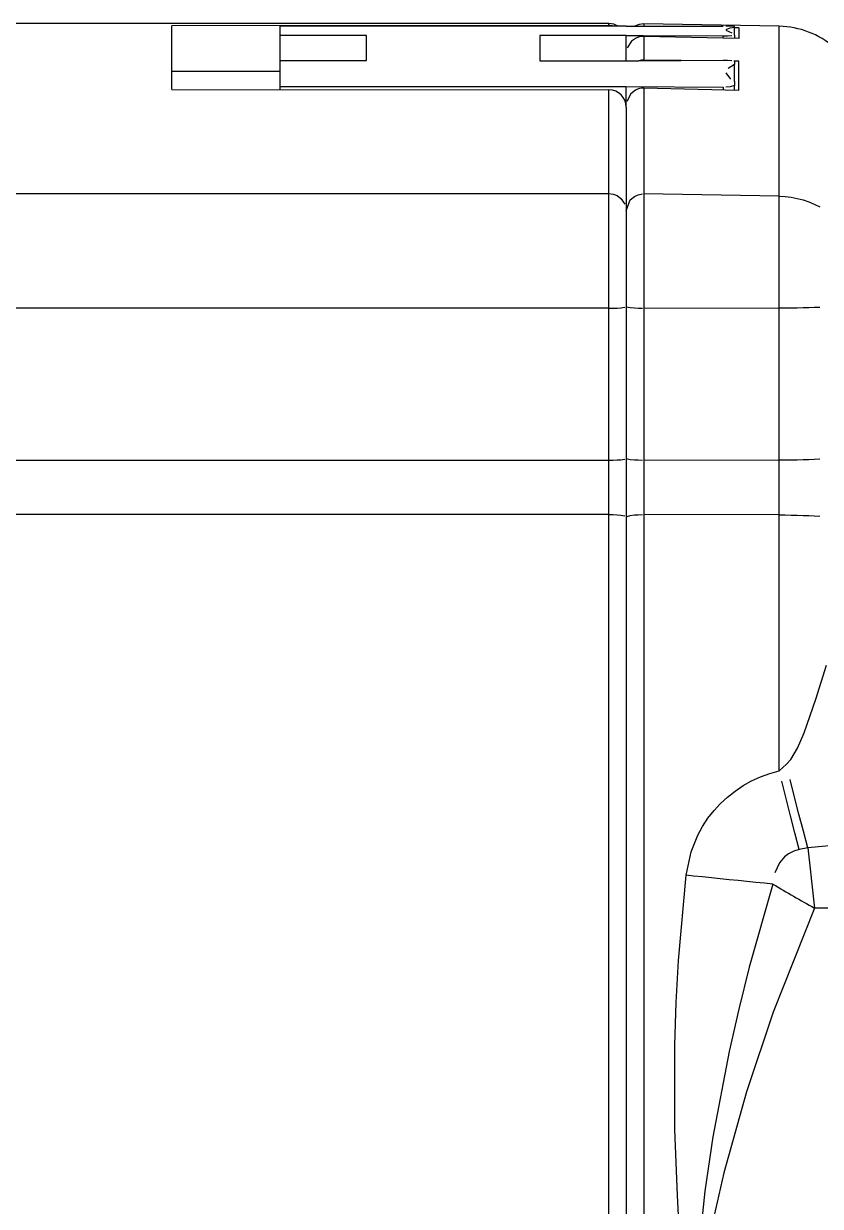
# Model space of a CAD drawing. Header units: millimetres. Extents: x 441156 to 441876, y 4514765 to 4515211.
# Drawn here: x 441490.7119 to 441490.8039, y 4514937.2519 to 4514937.3885 of the extents above; entities that cross this region are included whole.
import ezdxf

# ---------------------------------------------------------------- set-up
doc = ezdxf.new("R2010")
doc.units = ezdxf.units.MM
doc.layers.add('Collettore SL', color=7, linetype='Continuous')

msp = doc.modelspace()

# ---------------------------------------------------------------- linework, layer by layer
at = {"layer": 'Collettore SL', "color": 254, "linetype": 'Continuous'}
for p, q in [((441490.7795003174, 4514937.388525819), (441490.6976546912, 4514937.388525819)), ((441490.7795003174, 4514937.388298921), (441490.7290003175, 4514937.388293224)), ((441490.7290003175, 4514937.380924917), (441490.7290003175, 4514937.388293224)), ((441490.7415003174, 4514937.387141821), (441490.7415003174, 4514937.388226235)), ((441490.7815003174, 4514937.388226235), (441490.7415003174, 4514937.388226235)), ((441490.7795003174, 4514937.388298921), (441490.7795003174, 4514937.388525819)), ((441490.7815003174, 4514937.388222808), (441490.7926849187, 4514937.388239861)), ((441490.7815003174, 4514937.388226235), (441490.7815003174, 4514937.388222808)), ((441490.7835352222, 4514937.388490301), (441490.7835352222, 4514937.388225948)), ((441490.7991748415, 4514937.388217309), (441490.7835352222, 4514937.388490301)), ((441490.7940003175, 4514937.388097405), (441490.7940003175, 4514937.388202946)), ((441490.7940003175, 4514937.387390669), (441490.7940003175, 4514937.388097405)), ((441490.7945003174, 4514937.388045716), (441490.7940003175, 4514937.388053715)), ((441490.7945003174, 4514937.388045716), (441490.7945003174, 4514937.386823826)), ((441490.7991748415, 4514937.368589908), (441490.7991748415, 4514937.388217309)), ((441490.7515003174, 4514937.387141821), (441490.7415003174, 4514937.387141821)), ((441490.7415003174, 4514937.384264485), (441490.7415003174, 4514937.387141821)), ((441490.7515003174, 4514937.384264485), (441490.7515003174, 4514937.387141821)), ((441490.7815003174, 4514937.387157517), (441490.7715003174, 4514937.387157517)), ((441490.7715003174, 4514937.387157517), (441490.7715003174, 4514937.384236821)), ((441490.7815003174, 4514937.387157517), (441490.7834748044, 4514937.387150999)), ((441490.7815003174, 4514937.385006147), (441490.7815003174, 4514937.387157517)), ((441490.7834748044, 4514937.387150999), (441490.7926849187, 4514937.387120387)), ((441490.7835352222, 4514937.387051876), (441490.7835352222, 4514937.384324042)), ((441490.7945003174, 4514937.386823826), (441490.7835352222, 4514937.387051876)), ((441490.7926848975, 4514937.386861615), (441490.7926849187, 4514937.387120387)), ((441490.7940003175, 4514937.387198864), (441490.7940003175, 4514937.387390669)), ((441490.7940003175, 4514937.387198864), (441490.7940003175, 4514937.386834235)), ((441490.7815003174, 4514937.384997545), (441490.7815003174, 4514937.385006147)), ((441490.7815003174, 4514937.384236821), (441490.7815003174, 4514937.384997545)), ((441490.7415003174, 4514937.384264485), (441490.7515003174, 4514937.384264485)), ((441490.7415003174, 4514937.381268648), (441490.7415003174, 4514937.384264485)), ((441490.7715003174, 4514937.384236821), (441490.7815003174, 4514937.384236821)), ((441490.7815003174, 4514937.384236821), (441490.7829609368, 4514937.384245344)), ((441490.7829609368, 4514937.384245344), (441490.7926849187, 4514937.384301865)), ((441490.7878482373, 4514937.384273798), (441490.7835352222, 4514937.384324042)), ((441490.7945003174, 4514937.384196162), (441490.793948073, 4514937.384202614)), ((441490.7940003175, 4514937.38416275), (441490.7940003175, 4514937.383793928)), ((441490.7940003175, 4514937.381836161), (441490.7940003175, 4514937.383793928)), ((441490.7945003174, 4514937.380815395), (441490.7945003174, 4514937.384196162)), ((441490.7290003175, 4514937.383036877), (441490.7415003174, 4514937.383053676)), ((441490.7290003175, 4514937.380924917), (441490.7795003174, 4514937.380892204)), ((441490.7415003174, 4514937.380916826), (441490.7415003174, 4514937.381268648)), ((441490.7415003174, 4514937.381268648), (441490.7815003174, 4514937.381268648)), ((441490.7795003174, 4514937.368889638), (441490.7795003174, 4514937.380892204)), ((441490.7815003174, 4514937.381285519), (441490.7926849187, 4514937.381200397)), ((441490.7815003174, 4514937.381268648), (441490.7815003174, 4514937.381285519)), ((441490.7815003174, 4514937.378955725), (441490.7815003174, 4514937.381268648)), ((441490.7835352222, 4514937.381090731), (441490.7835352222, 4514937.368855129)), ((441490.7945003174, 4514937.380815395), (441490.7835352222, 4514937.381090731)), ((441490.7926849187, 4514937.381200397), (441490.7926848975, 4514937.380861015)), ((441490.7940003175, 4514937.381836161), (441490.7940003175, 4514937.381381073)), ((441490.7940003175, 4514937.380827961), (441490.7940003175, 4514937.381381073)), ((441490.7815003174, 4514937.378894717), (441490.7815003174, 4514937.378955725)), ((441490.7815003174, 4514937.378894717), (441490.7815003174, 4514937.366946555)), ((441490.6465003174, 4514937.368889638), (441490.7795003174, 4514937.368889638)), ((441490.7795003174, 4514937.355655919), (441490.7795003174, 4514937.368889638)), ((441490.7835352222, 4514937.368855129), (441490.7835352222, 4514937.355659015)), ((441490.7991748415, 4514937.368589908), (441490.7835352222, 4514937.368855129)), ((441490.7991748415, 4514937.355682807), (441490.7991748415, 4514937.368589908)), ((441490.7815003174, 4514937.366946555), (441490.7815003174, 4514937.355830231)), ((441490.7795003174, 4514937.355655919), (441490.6465003174, 4514937.355655919)), ((441490.7795003174, 4514937.338111474), (441490.7795003174, 4514937.355655919)), ((441490.7815003174, 4514937.355830231), (441490.7815003174, 4514937.338285785)), ((441490.7835352222, 4514937.355659015), (441490.7991748415, 4514937.355682807)), ((441490.7835352222, 4514937.355659015), (441490.7835352222, 4514937.33811457)), ((441490.7991748415, 4514937.338138362), (441490.7991748415, 4514937.355682807)), ((441490.6465003174, 4514937.338111474), (441490.7795003174, 4514937.338111474)), ((441490.7795003174, 4514937.331819156), (441490.7795003174, 4514937.338111474)), ((441490.7815003174, 4514937.338285785), (441490.7815003174, 4514937.33157398)), ((441490.7835352222, 4514937.33811457), (441490.7991748415, 4514937.338138362)), ((441490.7835352222, 4514937.33811457), (441490.7835352222, 4514937.331814802)), ((441490.7991748415, 4514937.331781336), (441490.7991748415, 4514937.338138362)), ((441490.7795003174, 4514937.331819156), (441490.6465003174, 4514937.331819156)), ((441490.7795003174, 4514937.151841654), (441490.7795003174, 4514937.331819156)), ((441490.7835352222, 4514937.331814802), (441490.7835352222, 4514937.151852063)), ((441490.7991748415, 4514937.331781336), (441490.7835352222, 4514937.331814802)), ((441490.7991748415, 4514937.302209008), (441490.7991748415, 4514937.331781336)), ((441490.7815003174, 4514937.33157398), (441490.7815003174, 4514937.152427782)), ((441490.7991748415, 4514937.302209008), (441490.8000148241, 4514937.302971122)), ((441490.8024935117, 4514937.293334683), (441490.8014796992, 4514937.293137603)), ((441490.8024935117, 4514937.293334683), (441490.8032317472, 4514937.286369187)), ((441490.9240875795, 4514937.285682568), (441490.8032317472, 4514937.286369187))]:
    msp.add_line(p, q, dxfattribs=at)
for points in [[(441490.7940003175, 4514937.388202946, 0), (441490.793995982, 4514937.388206106, 0), (441490.793983035, 4514937.388209227, 0), (441490.7939607842, 4514937.38821238, 0), (441490.7939296703, 4514937.388215448, 0), (441490.793891127, 4514937.388218328, 0), (441490.7938446895, 4514937.388221091, 0), (441490.793788966, 4514937.388223791, 0), (441490.7937256247, 4514937.388226331, 0), (441490.7936572406, 4514937.388228627, 0), (441490.793582577, 4514937.38823074, 0), (441490.7934997001, 4514937.388232712, 0), (441490.7934113221, 4514937.388234464, 0), (441490.7933209207, 4514937.388235944, 0), (441490.7932265723, 4514937.388237201, 0), (441490.7931260262, 4514937.38823825, 0), (441490.7930227256, 4514937.388239047, 0), (441490.792939979, 4514937.388239495, 0), (441490.7928563699, 4514937.38823978, 0), (441490.7926849187, 4514937.388239861, 0)], [(441490.7940003175, 4514937.388097405, 0), (441490.7934656591, 4514937.388008012, 0), (441490.7931334756, 4514937.38790861, 0), (441490.7930062588, 4514937.387796216, 0), (441490.7930052925, 4514937.387786389, 0)], [(441490.7930052925, 4514937.387786389, 0), (441490.7930969506, 4514937.387674337, 0), (441490.7932320389, 4514937.387606812, 0), (441490.793426945, 4514937.387537099, 0), (441490.7936836811, 4514937.387464791, 0), (441490.7940003175, 4514937.387390669, 0)], [(441490.7825526534, 4514937.386817578, 0), (441490.7825069221, 4514937.386792372, 0), (441490.7824618384, 4514937.38676583, 0), (441490.7824171259, 4514937.386737774, 0), (441490.7823732551, 4514937.386708491, 0), (441490.782286332, 4514937.386644967, 0), (441490.7822031507, 4514937.386576658, 0), (441490.7821538755, 4514937.386532325, 0), (441490.7821064421, 4514937.386486644, 0), (441490.7820165465, 4514937.386390924, 0), (441490.781932693, 4514937.386288862, 0), (441490.7818563902, 4514937.386182543, 0), (441490.7818091611, 4514937.386108672, 0), (441490.7817655197, 4514937.386033572, 0), (441490.7816882313, 4514937.385879089, 0), (441490.7816236023, 4514937.385717927, 0), (441490.7815726597, 4514937.385553182, 0), (441490.7815419181, 4514937.385420634, 0), (441490.7815196458, 4514937.385286794, 0), (441490.7815057465, 4514937.385151129, 0), (441490.7815003855, 4514937.38501475, 0), (441490.7815003174, 4514937.384997545, 0)], [(441490.7926849187, 4514937.387120387, 0), (441490.7927887762, 4514937.387120316, 0), (441490.7928923685, 4514937.387120794, 0), (441490.7929979389, 4514937.387121857, 0), (441490.7931017014, 4514937.38712349, 0), (441490.7932000724, 4514937.387125611, 0), (441490.7932953424, 4514937.387128242, 0), (441490.7933894379, 4514937.387131464, 0), (441490.793478868, 4514937.387135178, 0), (441490.7935606733, 4514937.387139234, 0), (441490.7936368918, 4514937.387143699, 0), (441490.7937089166, 4514937.387148689, 0), (441490.7937739451, 4514937.387154036, 0), (441490.7938299723, 4514937.387159542, 0), (441490.7938785549, 4514937.387165309, 0), (441490.7939203965, 4514937.387171473, 0), (441490.7939536971, 4514937.387177824, 0), (441490.7939738538, 4514937.387182963, 0), (441490.7939883864, 4514937.387188165, 0), (441490.7939973276, 4514937.387193507, 0), (441490.7940003175, 4514937.387198864, 0)], [(441490.7926849187, 4514937.384301865, 0), (441490.7927887762, 4514937.384301987, 0), (441490.7928923685, 4514937.384301159, 0), (441490.7929979389, 4514937.384299314, 0), (441490.7931017014, 4514937.384296481, 0), (441490.7932000724, 4514937.384292794, 0), (441490.7932953424, 4514937.384288216, 0), (441490.7933894379, 4514937.384282604, 0), (441490.793478868, 4514937.384276118, 0), (441490.7935606733, 4514937.38426902, 0), (441490.7936368918, 4514937.384261187, 0), (441490.7937089166, 4514937.384252412, 0), (441490.7937739451, 4514937.384242978, 0), (441490.7938299723, 4514937.384233235, 0), (441490.7938785549, 4514937.384222997, 0), (441490.7939203965, 4514937.384212017, 0), (441490.7939536971, 4514937.384200663, 0), (441490.7939738538, 4514937.384191445, 0), (441490.7939883864, 4514937.384182085, 0), (441490.7939973276, 4514937.384172446, 0), (441490.7940003175, 4514937.38416275, 0)], [(441490.7940003175, 4514937.383793928, 0), (441490.7935716921, 4514937.38357429, 0), (441490.7932621976, 4514937.383346817, 0), (441490.7930711693, 4514937.383108256, 0), (441490.7930053282, 4514937.38286329, 0), (441490.7930052925, 4514937.382857387, 0)], [(441490.7930052925, 4514937.382857387, 0), (441490.7930646281, 4514937.382614012, 0), (441490.7932479503, 4514937.382360439, 0), (441490.793561087, 4514937.382099279, 0), (441490.7940003175, 4514937.381836161, 0)], [(441490.7825526534, 4514937.38086029, 0), (441490.7825076577, 4514937.380835574, 0), (441490.7824633575, 4514937.380809444, 0), (441490.782419468, 4514937.380781726, 0), (441490.7823764576, 4514937.380752722, 0), (441490.7822913497, 4514937.380689609, 0), (441490.7822100592, 4514937.380621586, 0), (441490.7821608681, 4514937.380576355, 0), (441490.7821135853, 4514937.3805297, 0), (441490.7820241331, 4514937.380431842, 0), (441490.7819408522, 4514937.380327468, 0), (441490.781865134, 4514937.380218762, 0), (441490.7818164288, 4514937.380140167, 0), (441490.7817715299, 4514937.380060237, 0), (441490.7816922499, 4514937.379895784, 0), (441490.7816261863, 4514937.379724282, 0), (441490.7815742336, 4514937.379549046, 0), (441490.7815427411, 4514937.379407214, 0), (441490.7815199749, 4514937.37926404, 0), (441490.7815058081, 4514937.379118997, 0), (441490.7815003804, 4514937.378973224, 0), (441490.7815003174, 4514937.378955725, 0)], [(441490.7940003175, 4514937.381381073, 0), (441490.7939960193, 4514937.381366168, 0), (441490.793983035, 4514937.381351248, 0), (441490.7939608902, 4514937.381336203, 0), (441490.7939296703, 4514937.381321362, 0), (441490.7938912812, 4514937.381307445, 0), (441490.7938446895, 4514937.381293929, 0), (441490.7937891919, 4514937.381280736, 0), (441490.7937256247, 4514937.381268175, 0), (441490.7936574944, 4514937.381256846, 0), (441490.793582577, 4514937.381246296, 0), (441490.7935000208, 4514937.381236482, 0), (441490.7934113221, 4514937.381227659, 0), (441490.793321245, 4514937.381220234, 0), (441490.7932265723, 4514937.381213874, 0), (441490.7931264043, 4514937.381208581, 0), (441490.7930227256, 4514937.381204523, 0), (441490.7929401692, 4514937.38120226, 0), (441490.7928563699, 4514937.381200804, 0), (441490.7927708955, 4514937.381200172, 0), (441490.7926849187, 4514937.381200397, 0)], [(441490.7795003174, 4514937.368889638, 0), (441490.7795701164, 4514937.368888455, 0), (441490.7796398304, 4514937.368884904, 0), (441490.7797093744, 4514937.368878993, 0), (441490.7797786637, 4514937.368870728, 0), (441490.7798476138, 4514937.368860118, 0), (441490.7799161408, 4514937.368847177, 0), (441490.7799841612, 4514937.36883192, 0), (441490.7800515922, 4514937.368814366, 0), (441490.7801183514, 4514937.368794536, 0), (441490.7801843577, 4514937.368772455, 0), (441490.7802495306, 4514937.36874815, 0), (441490.7803137907, 4514937.36872165, 0), (441490.7803770597, 4514937.368692987, 0), (441490.7804392605, 4514937.368662195, 0), (441490.7805003175, 4514937.368629314, 0), (441490.780560156, 4514937.368594383, 0), (441490.7806187032, 4514937.368557444, 0), (441490.7806758879, 4514937.368518542, 0), (441490.7807316404, 4514937.368477725, 0), (441490.7807858926, 4514937.368435043, 0), (441490.7808385786, 4514937.368390547, 0), (441490.7808896342, 4514937.368344292, 0), (441490.780938997, 4514937.368296334, 0), (441490.7809866071, 4514937.368246731, 0), (441490.7810324063, 4514937.368195544, 0), (441490.781076339, 4514937.368142836, 0), (441490.7811183514, 4514937.36808867, 0), (441490.7811583926, 4514937.368033113, 0), (441490.7811964136, 4514937.367976232, 0), (441490.7812323683, 4514937.367918096, 0), (441490.7812662126, 4514937.367858777, 0), (441490.7812979055, 4514937.367798346, 0), (441490.7813274083, 4514937.367736878, 0), (441490.7813546851, 4514937.367674447, 0), (441490.7813797027, 4514937.367611128, 0), (441490.7814024304, 4514937.367547, 0), (441490.7814228408, 4514937.367482141, 0), (441490.7814409089, 4514937.367416629, 0), (441490.7814566126, 4514937.367350544, 0), (441490.7814699329, 4514937.367283967, 0), (441490.7814808536, 4514937.367216979, 0), (441490.7814893613, 4514937.367149662, 0), (441490.7814954455, 4514937.367082097, 0), (441490.7814990991, 4514937.367014367, 0), (441490.7815003174, 4514937.366946555, 0)], [(441490.7815003174, 4514937.366912342, 0), (441490.7815015358, 4514937.366980154, 0), (441490.7815051893, 4514937.367047885, 0), (441490.7815112736, 4514937.367115449, 0), (441490.7815197813, 4514937.367182767, 0), (441490.7815307019, 4514937.367249754, 0), (441490.7815440223, 4514937.367316332, 0), (441490.781559726, 4514937.367382417, 0), (441490.7815777941, 4514937.367447929, 0), (441490.7815982044, 4514937.367512788, 0), (441490.7816209322, 4514937.367576916, 0), (441490.7816459498, 4514937.367640234, 0), (441490.7816732265, 4514937.367702665, 0), (441490.7817027293, 4514937.367764134, 0), (441490.7817344223, 4514937.367824565, 0), (441490.7817682666, 4514937.367883883, 0), (441490.7818042212, 4514937.367942019, 0), (441490.7818422423, 4514937.3679989, 0), (441490.7818822835, 4514937.368054458, 0), (441490.7819242959, 4514937.368108624, 0), (441490.7819682285, 4514937.368161332, 0), (441490.7820140278, 4514937.368212518, 0), (441490.7820616378, 4514937.368262121, 0), (441490.7821110007, 4514937.368310079, 0), (441490.7821620562, 4514937.368356334, 0), (441490.7822147422, 4514937.36840083, 0), (441490.7822689945, 4514937.368443512, 0), (441490.7823247469, 4514937.368484329, 0), (441490.7823819316, 4514937.368523231, 0), (441490.7824404789, 4514937.36856017, 0), (441490.7825003174, 4514937.368595102, 0), (441490.7825613743, 4514937.368627983, 0), (441490.7826235751, 4514937.368658774, 0), (441490.7826868441, 4514937.368687437, 0), (441490.7827511043, 4514937.368713938, 0), (441490.7828162771, 4514937.368738243, 0), (441490.7828822834, 4514937.368760324, 0), (441490.7829490427, 4514937.368780154, 0), (441490.7830164736, 4514937.368797707, 0), (441490.7830844941, 4514937.368812964, 0), (441490.7831530211, 4514937.368825906, 0), (441490.7832219712, 4514937.368836516, 0), (441490.7832912605, 4514937.368844781, 0), (441490.7833608045, 4514937.368850692, 0), (441490.7834305184, 4514937.368854241, 0), (441490.7835003174, 4514937.368855425, 0), (441490.7835352222, 4514937.368855129, 0)], [(441490.7991748415, 4514937.368589908, 0), (441490.799523677, 4514937.368578073, 0), (441490.7998718749, 4514937.368554417, 0), (441490.8002190109, 4514937.36851897, 0), (441490.8005646621, 4514937.368471774, 0), (441490.8009084074, 4514937.368412888, 0), (441490.801249828, 4514937.368342382, 0), (441490.8015885079, 4514937.368260343, 0), (441490.8019240345, 4514937.36816687, 0), (441490.8022559989, 4514937.368062077, 0), (441490.8025839969, 4514937.367946094, 0), (441490.8029076287, 4514937.367819059, 0), (441490.8032265001, 4514937.367681128, 0), (441490.8035402224, 4514937.36753247, 0), (441490.8038484136, 4514937.367373265, 0), (441490.8041506982, 4514937.367203708, 0)], [(441490.7795003174, 4514937.355655919, 0), (441490.7795701164, 4514937.355656025, 0), (441490.7796398304, 4514937.355656344, 0), (441490.7797093744, 4514937.355656874, 0), (441490.7797786637, 4514937.355657616, 0), (441490.7798476138, 4514937.355658568, 0), (441490.7799161408, 4514937.355659728, 0), (441490.7799841612, 4514937.355661097, 0), (441490.7800515922, 4514937.355662672, 0), (441490.7801183514, 4514937.355664451, 0), (441490.7801843577, 4514937.355666432, 0), (441490.7802495306, 4514937.355668612, 0), (441490.7803137907, 4514937.355670989, 0), (441490.7803770597, 4514937.355673561, 0), (441490.7804392605, 4514937.355676322, 0), (441490.7805003175, 4514937.355679273, 0), (441490.780560156, 4514937.355682406, 0), (441490.7806187032, 4514937.35568572, 0), (441490.7806758879, 4514937.35568921, 0), (441490.7807316404, 4514937.355692871, 0), (441490.7807858926, 4514937.355696701, 0), (441490.7808385786, 4514937.355700692, 0), (441490.7808896342, 4514937.355704841, 0), (441490.780938997, 4514937.355709144, 0), (441490.7809866071, 4514937.355713594, 0), (441490.7810324063, 4514937.355718185, 0), (441490.781076339, 4514937.355722914, 0), (441490.7811183514, 4514937.355727773, 0), (441490.7811583926, 4514937.355732757, 0), (441490.7811964136, 4514937.355737859, 0), (441490.7812323683, 4514937.355743075, 0), (441490.7812662126, 4514937.355748396, 0), (441490.7812979055, 4514937.355753818, 0), (441490.7813274083, 4514937.355759332, 0), (441490.7813546851, 4514937.355764932, 0), (441490.7813797027, 4514937.355770612, 0), (441490.7814024304, 4514937.355776365, 0), (441490.7814228408, 4514937.355782184, 0), (441490.7814409089, 4514937.35578806, 0), (441490.7814566126, 4514937.355793989, 0), (441490.7814699329, 4514937.355799962, 0), (441490.7814808536, 4514937.355805971, 0), (441490.7814893613, 4514937.35581201, 0), (441490.7814954455, 4514937.355818071, 0), (441490.7814990991, 4514937.355824147, 0), (441490.7815003174, 4514937.355830231, 0)], [(441490.7815003174, 4514937.355833299, 0), (441490.7815015358, 4514937.355827216, 0), (441490.7815051893, 4514937.35582114, 0), (441490.7815112736, 4514937.355815079, 0), (441490.7815197813, 4514937.35580904, 0), (441490.7815307019, 4514937.355803031, 0), (441490.7815440223, 4514937.355797058, 0), (441490.781559726, 4514937.35579113, 0), (441490.7815777941, 4514937.355785253, 0), (441490.7815982044, 4514937.355779435, 0), (441490.7816209322, 4514937.355773682, 0), (441490.7816459498, 4514937.355768002, 0), (441490.7816732265, 4514937.355762401, 0), (441490.7817027293, 4514937.355756886, 0), (441490.7817344223, 4514937.355751465, 0), (441490.7817682666, 4514937.355746144, 0), (441490.7818042212, 4514937.355740929, 0), (441490.7818422423, 4514937.355735826, 0), (441490.7818822835, 4514937.355730842, 0), (441490.7819242959, 4514937.355725983, 0), (441490.7819682285, 4514937.355721255, 0), (441490.7820140278, 4514937.355716662, 0), (441490.7820616378, 4514937.355712213, 0), (441490.7821110007, 4514937.355707911, 0), (441490.7821620562, 4514937.355703761, 0), (441490.7822147422, 4514937.355699769, 0), (441490.7822689945, 4514937.355695941, 0), (441490.7823247469, 4514937.355692279, 0), (441490.7823819316, 4514937.355688789, 0), (441490.7824404789, 4514937.355685475, 0), (441490.7825003174, 4514937.355682341, 0), (441490.7825613743, 4514937.355679392, 0), (441490.7826235751, 4514937.35567663, 0), (441490.7826868441, 4514937.355674058, 0), (441490.7827511043, 4514937.355671681, 0), (441490.7828162771, 4514937.3556695, 0), (441490.7828822834, 4514937.355667519, 0), (441490.7829490427, 4514937.355665741, 0), (441490.7830164736, 4514937.355664166, 0), (441490.7830844941, 4514937.355662798, 0), (441490.7831530211, 4514937.355661636, 0), (441490.7832219712, 4514937.355660684, 0), (441490.7832912605, 4514937.355659943, 0), (441490.7833608045, 4514937.355659413, 0), (441490.7834305184, 4514937.355659095, 0), (441490.7835003174, 4514937.355658988, 0), (441490.7835352222, 4514937.355659015, 0)], [(441490.7991748415, 4514937.355682807, 0), (441490.799523677, 4514937.355683869, 0), (441490.7998718749, 4514937.355685991, 0), (441490.8002190109, 4514937.355689171, 0), (441490.8005646621, 4514937.355693405, 0), (441490.8009084074, 4514937.355698688, 0), (441490.801249828, 4514937.355705013, 0), (441490.8015885079, 4514937.355712373, 0), (441490.8019240345, 4514937.355720758, 0), (441490.8022559989, 4514937.355730158, 0), (441490.8025839969, 4514937.355740563, 0), (441490.8029076287, 4514937.35575196, 0), (441490.8032265001, 4514937.355764333, 0), (441490.8035402224, 4514937.355777669, 0), (441490.8038484136, 4514937.355791951, 0), (441490.8041506982, 4514937.355807162, 0)], [(441490.7795003174, 4514937.338111474, 0), (441490.7795701164, 4514937.33811158, 0), (441490.7796398304, 4514937.338111899, 0), (441490.7797093744, 4514937.338112429, 0), (441490.7797786637, 4514937.33811317, 0), (441490.7798476138, 4514937.338114122, 0), (441490.7799161408, 4514937.338115283, 0), (441490.7799841612, 4514937.338116651, 0), (441490.7800515922, 4514937.338118226, 0), (441490.7801183514, 4514937.338120005, 0), (441490.7801843577, 4514937.338121986, 0), (441490.7802495306, 4514937.338124166, 0), (441490.7803137907, 4514937.338126544, 0), (441490.7803770597, 4514937.338129115, 0), (441490.7804392605, 4514937.338131878, 0), (441490.7805003175, 4514937.338134827, 0), (441490.780560156, 4514937.338137961, 0), (441490.7806187032, 4514937.338141275, 0), (441490.7806758879, 4514937.338144764, 0), (441490.7807316404, 4514937.338148426, 0), (441490.7807858926, 4514937.338152255, 0), (441490.7808385786, 4514937.338156247, 0), (441490.7808896342, 4514937.338160397, 0), (441490.780938997, 4514937.338164698, 0), (441490.7809866071, 4514937.338169148, 0), (441490.7810324063, 4514937.33817374, 0), (441490.781076339, 4514937.338178469, 0), (441490.7811183514, 4514937.338183328, 0), (441490.7811583926, 4514937.338188312, 0), (441490.7811964136, 4514937.338193415, 0), (441490.7812323683, 4514937.338198629, 0), (441490.7812662126, 4514937.338203951, 0), (441490.7812979055, 4514937.338209372, 0), (441490.7813274083, 4514937.338214886, 0), (441490.7813546851, 4514937.338220487, 0), (441490.7813797027, 4514937.338226167, 0), (441490.7814024304, 4514937.33823192, 0), (441490.7814228408, 4514937.338237738, 0), (441490.7814409089, 4514937.338243616, 0), (441490.7814566126, 4514937.338249544, 0), (441490.7814699329, 4514937.338255516, 0), (441490.7814808536, 4514937.338261526, 0), (441490.7814893613, 4514937.338267565, 0), (441490.7814954455, 4514937.338273626, 0), (441490.7814990991, 4514937.338279702, 0), (441490.7815003174, 4514937.338285785, 0)], [(441490.7815003174, 4514937.338288855, 0), (441490.7815015358, 4514937.338282771, 0), (441490.7815051893, 4514937.338276695, 0), (441490.7815112736, 4514937.338270634, 0), (441490.7815197813, 4514937.338264595, 0), (441490.7815307019, 4514937.338258586, 0), (441490.7815440223, 4514937.338252613, 0), (441490.781559726, 4514937.338246685, 0), (441490.7815777941, 4514937.338240808, 0), (441490.7815982044, 4514937.338234989, 0), (441490.7816209322, 4514937.338229236, 0), (441490.7816459498, 4514937.338223556, 0), (441490.7816732265, 4514937.338217956, 0), (441490.7817027293, 4514937.338212442, 0), (441490.7817344223, 4514937.33820702, 0), (441490.7817682666, 4514937.338201699, 0), (441490.7818042212, 4514937.338196483, 0), (441490.7818422423, 4514937.338191381, 0), (441490.7818822835, 4514937.338186397, 0), (441490.7819242959, 4514937.338181538, 0), (441490.7819682285, 4514937.338176809, 0), (441490.7820140278, 4514937.338172217, 0), (441490.7820616378, 4514937.338167768, 0), (441490.7821110007, 4514937.338163465, 0), (441490.7821620562, 4514937.338159316, 0), (441490.7822147422, 4514937.338155325, 0), (441490.7822689945, 4514937.338151495, 0), (441490.7823247469, 4514937.338147834, 0), (441490.7823819316, 4514937.338144343, 0), (441490.7824404789, 4514937.33814103, 0), (441490.7825003174, 4514937.338137897, 0), (441490.7825613743, 4514937.338134946, 0), (441490.7826235751, 4514937.338132184, 0), (441490.7826868441, 4514937.338129613, 0), (441490.7827511043, 4514937.338127236, 0), (441490.7828162771, 4514937.338125056, 0), (441490.7828822834, 4514937.338123075, 0), (441490.7829490427, 4514937.338121296, 0), (441490.7830164736, 4514937.338119721, 0), (441490.7830844941, 4514937.338118352, 0), (441490.7831530211, 4514937.338117192, 0), (441490.7832219712, 4514937.33811624, 0), (441490.7832912605, 4514937.338115497, 0), (441490.7833608045, 4514937.338114968, 0), (441490.7834305184, 4514937.338114649, 0), (441490.7835003174, 4514937.338114543, 0), (441490.7835352222, 4514937.33811457, 0)], [(441490.7991748415, 4514937.338138362, 0), (441490.799523677, 4514937.338139424, 0), (441490.7998718749, 4514937.338141546, 0), (441490.8002190109, 4514937.338144726, 0), (441490.8005646621, 4514937.33814896, 0), (441490.8009084074, 4514937.338154242, 0), (441490.801249828, 4514937.338160568, 0), (441490.8015885079, 4514937.338167927, 0), (441490.8019240345, 4514937.338176313, 0), (441490.8022559989, 4514937.338185714, 0), (441490.8025839969, 4514937.338196118, 0), (441490.8029076287, 4514937.338207514, 0), (441490.8032265001, 4514937.338219888, 0), (441490.8035402224, 4514937.338233223, 0), (441490.8038484136, 4514937.338247506, 0), (441490.8041506982, 4514937.338262716, 0)], [(441490.7795003174, 4514937.331819156, 0), (441490.7795701164, 4514937.331819007, 0), (441490.7796398304, 4514937.331818559, 0), (441490.7797093744, 4514937.331817813, 0), (441490.7797786637, 4514937.33181677, 0), (441490.7798476138, 4514937.331815431, 0), (441490.7799161408, 4514937.331813798, 0), (441490.7799841612, 4514937.331811873, 0), (441490.7800515922, 4514937.331809659, 0), (441490.7801183514, 4514937.331807156, 0), (441490.7801843577, 4514937.331804371, 0), (441490.7802495306, 4514937.331801304, 0), (441490.7803137907, 4514937.331797959, 0), (441490.7803770597, 4514937.331794343, 0), (441490.7804392605, 4514937.331790457, 0), (441490.7805003175, 4514937.331786308, 0), (441490.780560156, 4514937.331781901, 0), (441490.7806187032, 4514937.33177724, 0), (441490.7806758879, 4514937.331772331, 0), (441490.7807316404, 4514937.331767181, 0), (441490.7807858926, 4514937.331761796, 0), (441490.7808385786, 4514937.331756181, 0), (441490.7808896342, 4514937.331750344, 0), (441490.780938997, 4514937.331744294, 0), (441490.7809866071, 4514937.331738035, 0), (441490.7810324063, 4514937.331731576, 0), (441490.781076339, 4514937.331724925, 0), (441490.7811183514, 4514937.331718091, 0), (441490.7811583926, 4514937.331711081, 0), (441490.7811964136, 4514937.331703903, 0), (441490.7812323683, 4514937.331696568, 0), (441490.7812662126, 4514937.331689083, 0), (441490.7812979055, 4514937.331681458, 0), (441490.7813274083, 4514937.331673702, 0), (441490.7813546851, 4514937.331665824, 0), (441490.7813797027, 4514937.331657835, 0), (441490.7814024304, 4514937.331649743, 0), (441490.7814228408, 4514937.331641559, 0), (441490.7814409089, 4514937.331633293, 0), (441490.7814566126, 4514937.331624955, 0), (441490.7814699329, 4514937.331616554, 0), (441490.7814808536, 4514937.331608102, 0), (441490.7814893613, 4514937.331599608, 0), (441490.7814954455, 4514937.331591083, 0), (441490.7814990991, 4514937.331582536, 0), (441490.7815003174, 4514937.33157398, 0)], [(441490.7815003174, 4514937.331569663, 0), (441490.7815015358, 4514937.331578219, 0), (441490.7815051893, 4514937.331586765, 0), (441490.7815112736, 4514937.33159529, 0), (441490.7815197813, 4514937.331603785, 0), (441490.7815307019, 4514937.331612238, 0), (441490.7815440223, 4514937.331620638, 0), (441490.781559726, 4514937.331628976, 0), (441490.7815777941, 4514937.331637243, 0), (441490.7815982044, 4514937.331645426, 0), (441490.7816209322, 4514937.331653518, 0), (441490.7816459498, 4514937.331661507, 0), (441490.7816732265, 4514937.331669385, 0), (441490.7817027293, 4514937.331677141, 0), (441490.7817344223, 4514937.331684766, 0), (441490.7817682666, 4514937.331692251, 0), (441490.7818042212, 4514937.331699586, 0), (441490.7818422423, 4514937.331706764, 0), (441490.7818822835, 4514937.331713774, 0), (441490.7819242959, 4514937.331720608, 0), (441490.7819682285, 4514937.331727259, 0), (441490.7820140278, 4514937.331733718, 0), (441490.7820616378, 4514937.331739977, 0), (441490.7821110007, 4514937.331746028, 0), (441490.7821620562, 4514937.331751864, 0), (441490.7822147422, 4514937.331757478, 0), (441490.7822689945, 4514937.331762864, 0), (441490.7823247469, 4514937.331768014, 0), (441490.7823819316, 4514937.331772923, 0), (441490.7824404789, 4514937.331777584, 0), (441490.7825003174, 4514937.331781992, 0), (441490.7825613743, 4514937.331786141, 0), (441490.7826235751, 4514937.331790026, 0), (441490.7826868441, 4514937.331793643, 0), (441490.7827511043, 4514937.331796986, 0), (441490.7828162771, 4514937.331800053, 0), (441490.7828822834, 4514937.331802839, 0), (441490.7829490427, 4514937.331805342, 0), (441490.7830164736, 4514937.331807557, 0), (441490.7830844941, 4514937.331809482, 0), (441490.7831530211, 4514937.331811114, 0), (441490.7832219712, 4514937.331812453, 0), (441490.7832912605, 4514937.331813497, 0), (441490.7833608045, 4514937.331814242, 0), (441490.7834305184, 4514937.33181469, 0), (441490.7835003174, 4514937.33181484, 0), (441490.7835352222, 4514937.331814802, 0)], [(441490.7991748415, 4514937.331781336, 0), (441490.799523677, 4514937.331779843, 0), (441490.7998718749, 4514937.331776858, 0), (441490.8002190109, 4514937.331772385, 0), (441490.8005646621, 4514937.33176643, 0), (441490.8009084074, 4514937.331759, 0), (441490.801249828, 4514937.331750104, 0), (441490.8015885079, 4514937.331739753, 0), (441490.8019240345, 4514937.331727958, 0), (441490.8022559989, 4514937.331714735, 0), (441490.8025839969, 4514937.331700101, 0), (441490.8029076287, 4514937.331684072, 0), (441490.8032265001, 4514937.331666668, 0), (441490.8035402224, 4514937.33164791, 0), (441490.8038484136, 4514937.331627822, 0), (441490.8041506982, 4514937.331606427, 0)], [(441490.8000148241, 4514937.302971122, 0), (441490.8001470215, 4514937.303097469, 0), (441490.8002708225, 4514937.30323193, 0), (441490.800500709, 4514937.303521372, 0), (441490.8007120359, 4514937.3038311, 0), (441490.8008960841, 4514937.304133059, 0), (441490.8012734709, 4514937.304839049, 0), (441490.8016788604, 4514937.305714427, 0), (441490.8020488332, 4514937.306605638, 0), (441490.8034212508, 4514937.31050522, 0), (441490.8046164158, 4514937.314440451, 0)], [(441490.8024935117, 4514937.293334683, 0), (441490.8022311145, 4514937.294282125, 0), (441490.8019697251, 4514937.295242188, 0), (441490.801709662, 4514937.296213706, 0), (441490.8014512421, 4514937.297195493, 0), (441490.8011947802, 4514937.298186352, 0), (441490.8009405888, 4514937.29918508, 0), (441490.8006889775, 4514937.300190454, 0), (441490.8004402529, 4514937.301201255, 0), (441490.8001947181, 4514937.302216248, 0), (441490.8000148241, 4514937.302971122, 0)], [(441490.7884240032, 4514937.290155325, 0), (441490.7885577977, 4514937.291068749, 0), (441490.7887503871, 4514937.291971515, 0), (441490.7890063638, 4514937.292875098, 0), (441490.7893219473, 4514937.293759534, 0), (441490.7897751191, 4514937.294784084, 0), (441490.7903089769, 4514937.295768885, 0), (441490.7909383269, 4514937.296732117, 0), (441490.7916453149, 4514937.297639835, 0), (441490.7923853218, 4514937.29844539, 0), (441490.7931865566, 4514937.299190096, 0), (441490.7940671612, 4514937.299885975, 0), (441490.7950010091, 4514937.300508724, 0), (441490.7959765458, 4514937.301051571, 0), (441490.7969922079, 4514937.30151531, 0), (441490.7980694785, 4514937.301906113, 0), (441490.7991748415, 4514937.302209008, 0)], [(441490.8014796992, 4514937.293137603, 0), (441490.8012331451, 4514937.294089444, 0), (441490.800984721, 4514937.295053161, 0), (441490.8007347299, 4514937.296027577, 0), (441490.8004834761, 4514937.297011509, 0), (441490.800231266, 4514937.298003754, 0), (441490.7999784065, 4514937.299003105, 0), (441490.7997252059, 4514937.300008344, 0), (441490.7994719727, 4514937.301018246, 0), (441490.7992190154, 4514937.302031582, 0), (441490.7991748415, 4514937.302209008, 0)], [(441490.8209411388, 4514937.297216058, 0), (441490.8158494713, 4514937.295821412, 0), (441490.8106363863, 4514937.294572175, 0), (441490.8066049389, 4514937.293816532, 0), (441490.8045554789, 4514937.293533821, 0), (441490.8024935117, 4514937.293334683, 0)], [(441490.8014796992, 4514937.293137603, 0), (441490.8012674576, 4514937.293088104, 0), (441490.8010586692, 4514937.293025702, 0), (441490.8008522084, 4514937.292949726, 0), (441490.8006547244, 4514937.292862777, 0), (441490.8004487292, 4514937.292755871, 0), (441490.8002502648, 4514937.292635641, 0), (441490.8000124642, 4514937.292466288, 0), (441490.7997892489, 4514937.29227822, 0), (441490.7995764877, 4514937.292067179, 0), (441490.7993813108, 4514937.291839837, 0), (441490.7992021256, 4514937.291594468, 0), (441490.7990422259, 4514937.291336138, 0), (441490.7988989037, 4514937.291060364, 0), (441490.7987760287, 4514937.290774876, 0), (441490.7986643836, 4514937.290451866, 0), (441490.7985768309, 4514937.290121451, 0), (441490.7985117416, 4514937.289778505, 0), (441490.7984704183, 4514937.289431808, 0), (441490.7984533617, 4514937.289134366, 0)], [(441490.7884240032, 4514937.192352544, 0), (441490.7874847221, 4514937.202773885, 0), (441490.7870770352, 4514937.213276167, 0), (441490.7870765901, 4514937.213309291, 0), (441490.78718906, 4514937.223826338, 0), (441490.7877130336, 4514937.234710163, 0), (441490.7879066556, 4514937.241009783, 0), (441490.78779794, 4514937.245536026, 0), (441490.7874033867, 4514937.253157455, 0), (441490.7871176833, 4514937.26079418, 0), (441490.7871056932, 4514937.270561423, 0), (441490.7872649258, 4514937.275452401, 0), (441490.7875355969, 4514937.280323727, 0), (441490.7884240032, 4514937.290155325, 0)], [(441490.7984533617, 4514937.289134366, 0), (441490.7974607126, 4514937.289230842, 0), (441490.7964576915, 4514937.289329409, 0), (441490.7954455205, 4514937.289429946, 0), (441490.7944254327, 4514937.28953233, 0), (441490.7933986711, 4514937.289636437, 0), (441490.7923664865, 4514937.28974214, 0), (441490.7913301364, 4514937.289849311, 0), (441490.7902908835, 4514937.289957819, 0), (441490.7892499941, 4514937.290067529, 0), (441490.7884240032, 4514937.290155325, 0)], [(441490.7984533617, 4514937.289134366, 0), (441490.7957159177, 4514937.279523341, 0), (441490.7944997502, 4514937.274672456, 0), (441490.7933936988, 4514937.269808349, 0), (441490.7915073799, 4514937.259924281, 0), (441490.7905819005, 4514937.253665579, 0), (441490.790208178, 4514937.25052255, 0), (441490.789909097, 4514937.247377071, 0), (441490.7896306647, 4514937.241008087, 0), (441490.7897324701, 4514937.237269119, 0), (441490.7900045241, 4514937.233539151, 0), (441490.7908879218, 4514937.226124584, 0), (441490.7920951999, 4514937.218762024, 0), (441490.793639139, 4514937.211160894, 0), (441490.7958604926, 4514937.20207585, 0), (441490.7984533617, 4514937.193082138, 0)], [(441490.8032317472, 4514937.286369187, 0), (441490.7984837514, 4514937.274341617, 0), (441490.7953895797, 4514937.265145635, 0), (441490.7927679489, 4514937.255780308, 0), (441490.7916208783, 4514937.250681467, 0), (441490.7907752899, 4514937.245509062, 0), (441490.7905976716, 4514937.243698285, 0), (441490.7905039611, 4514937.241881626, 0), (441490.7904926693, 4514937.24100724, 0), (441490.790588091, 4514937.238455381, 0), (441490.7908492663, 4514937.235914504, 0), (441490.7917109273, 4514937.230891383, 0), (441490.7928463722, 4514937.225925717, 0), (441490.7942678711, 4514937.220639874, 0), (441490.7983563382, 4514937.208049372, 0), (441490.8032317472, 4514937.195684051, 0)]]:
    msp.add_polyline3d(points, dxfattribs=at)
for centre, radius, start, end in [((441490.7795003174, 4514937.38652582), 0.00199999999999978, 58.23429104370095, 90), ((441490.7795005857, 4514937.386295256), 0.00200365902640498, 74.70911425553163, 90.00767166316585), ((441490.7835003174, 4514937.386490605), 0.00199999999999978, 88.99999998853225, 119.9023372198745), ((441490.7990003175, 4514937.378218832), 0.01000000000000001, 49.176729878003, 88.99999998853225), ((441490.7834927184, 4514937.385050559), 0.002001662766413226, 88.7833363553853, 118.0132501736383), ((441490.7835126879, 4514937.382310009), 0.0020142312771676, 89.35896387483106, 105.9122304677873), ((441490.7795024557, 4514937.378891632), 0.001998961840319335, 0.0884685939884286, 90.06123935433658), ((441490.7834835599, 4514937.379097372), 0.001993846162252622, 88.51538380140002, 117.8362535726088), ((441490.89433147, 4514937.449393863), 0.1867508564124543, 239.1092724970835, 240.8031304114573)]:
    msp.add_arc(centre, radius, start, end, dxfattribs=at)

doc.saveas('drawing.dxf')
